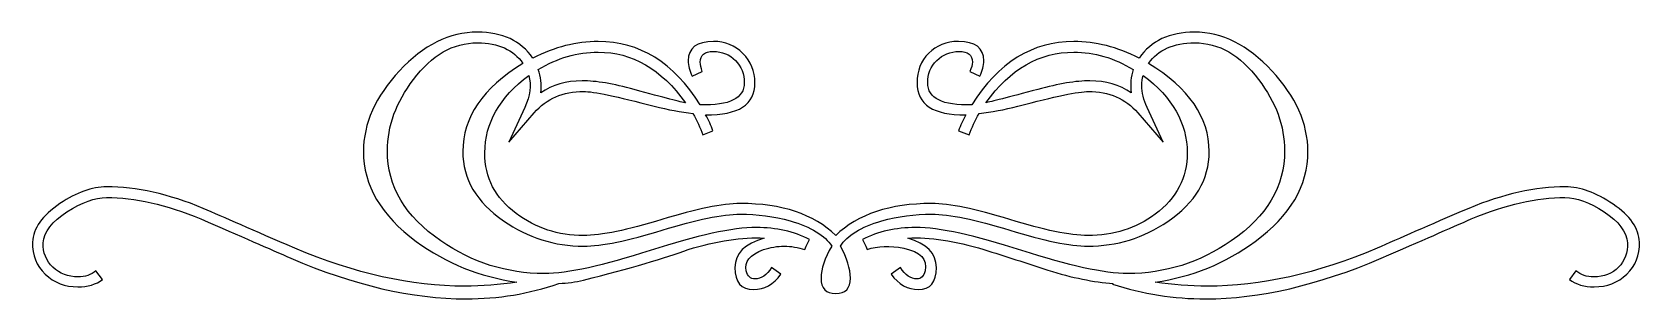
# Model space of a CAD drawing. Header units: centimetres. Extents: x -10 to 10, y -1.7 to 1.7.
import ezdxf

# ---------------------------------------------------------------- set-up
doc = ezdxf.new("R2010")
doc.units = ezdxf.units.CM
doc.header["$MEASUREMENT"] = 0
doc.layers.add('Camada 1', color=7, linetype='Continuous')

msp = doc.modelspace()

# ---------------------------------------------------------------- linework, layer by layer
at = {"layer": 'Camada 1'}
for points, knots in [([(9.96935, -0.95183), (9.97477, -1.11193), (9.92241, -1.24438), (9.81211, -1.34913), (9.81211, -1.34913), (9.70165, -1.45401), (9.56652, -1.50637), (9.40653, -1.50637), (9.40653, -1.50637), (9.28511, -1.50637), (9.18306, -1.4761), (9.1003, -1.41533), (9.1003, -1.41533), (9.1003, -1.41533), (9.18219, -1.30775), (9.18219, -1.30775), (9.18219, -1.30775), (9.2422, -1.35741), (9.31578, -1.38223), (9.40306, -1.38223), (9.40306, -1.38223), (9.5285, -1.38223), (9.63079, -1.34225), (9.70998, -1.26221), (9.70998, -1.26221), (9.78912, -1.18228), (9.82584, -1.08155), (9.82042, -0.96011), (9.82042, -0.96011), (9.80941, -0.82226), (9.71334, -0.69397), (9.53202, -0.57525), (9.53202, -0.57525), (9.3507, -0.45666), (9.18856, -0.39729), (9.04577, -0.39729), (9.04577, -0.39729), (8.69956, -0.39729), (8.31224, -0.48561), (7.88367, -0.66214), (7.88367, -0.66214), (7.63536, -0.77258), (7.2629, -0.93527), (6.76631, -1.15048), (6.76631, -1.15048), (5.97719, -1.48711), (5.25168, -1.65538), (4.58956, -1.65538), (4.58956, -1.65538), (4.19226, -1.65538), (3.806, -1.59474), (3.43082, -1.47329), (3.43082, -1.47329), (3.43082, -1.47329), (3.4391, -1.46501), (3.4391, -1.46501), (3.4391, -1.46501), (3.2018, -1.44847), (2.93139, -1.39339), (2.62799, -1.29949), (2.62799, -1.29949), (2.36312, -1.21128), (2.09827, -1.12566), (1.83342, -1.0429), (1.83342, -1.0429), (1.47467, -0.9326), (1.16016, -0.88563), (0.88989, -0.90219), (0.88989, -0.90219), (1.12706, -0.96842), (1.24578, -1.08983), (1.24578, -1.26636), (1.24578, -1.26636), (1.24578, -1.44847), (1.1713, -1.53949), (1.02231, -1.53949), (1.02231, -1.53949), (0.88989, -1.53949), (0.77672, -1.47612), (0.68296, -1.34915), (0.68296, -1.34915), (0.68296, -1.34915), (0.79885, -1.26636), (0.79885, -1.26636), (0.79885, -1.26636), (0.85949, -1.36026), (0.92842, -1.40707), (1.00575, -1.40707), (1.00575, -1.40707), (1.05541, -1.40707), (1.08851, -1.37397), (1.10507, -1.30775), (1.10507, -1.30775), (1.13817, -1.16432), (1.04985, -1.07058), (0.84022, -1.02634), (0.84022, -1.02634), (0.66911, -0.99324), (0.51743, -0.9988), (0.385, -1.0429), (0.385, -1.0429), (0.385, -1.0429), (0.36844, -1.00152), (0.36844, -1.00152), (0.36844, -1.00152), (0.36844, -1.00152), (0.32706, -0.91876), (0.32706, -0.91876), (0.32706, -0.91876), (0.52015, -0.81944), (0.74092, -0.76977), (0.98921, -0.76977), (0.98921, -0.76977), (1.2816, -0.76977), (1.72028, -0.86494), (2.30519, -1.05531), (2.30519, -1.05531), (2.89, -1.24568), (3.32868, -1.34085), (3.62117, -1.34085), (3.62117, -1.34085), (4.08469, -1.34085), (4.51223, -1.20573), (4.90406, -0.9353), (4.90406, -0.9353), (5.34546, -0.6319), (5.56621, -0.25945), (5.56621, 0.18206), (5.56621, 0.18206), (5.56621, 0.49101), (5.4586, 0.78626), (5.24342, 1.06767), (5.24342, 1.06767), (5.0171, 1.37107), (4.75225, 1.52289), (4.44885, 1.52289), (4.44885, 1.52289), (4.18943, 1.52289), (3.99906, 1.4373), (3.87775, 1.26632), (3.87775, 1.26632), (4.3798, 0.96279), (4.63094, 0.59862), (4.63094, 0.1738), (4.63094, 0.1738), (4.63094, -0.17384), (4.45986, -0.4635), (4.11778, -0.69525), (4.11778, -0.69525), (3.81425, -0.89946), (3.4832, -1.00148), (3.12459, -1.00148), (3.12459, -1.00148), (2.90382, -1.00148), (2.58103, -0.93528), (2.15619, -0.80286), (2.15619, -0.80286), (1.73122, -0.67044), (1.40842, -0.60421), (1.18779, -0.60421), (1.18779, -0.60421), (0.97803, -0.60421), (0.77112, -0.63189), (0.56705, -0.68697), (0.56705, -0.68697), (0.3076, -0.76431), (0.13665, -0.86906), (0.05386, -1.00148), (0.05386, -1.00148), (0.13665, -1.15047), (0.178, -1.28289), (0.178, -1.39878), (0.178, -1.39878), (0.178, -1.52578), (0.11723, -1.58912), (-0.00409, -1.58912), (-0.00409, -1.58912), (-0.12553, -1.58912), (-0.18618, -1.52575), (-0.18618, -1.39878), (-0.18618, -1.39878), (-0.18618, -1.28289), (-0.14207, -1.15047), (-0.05376, -1.00148), (-0.05376, -1.00148), (-0.13652, -0.86906), (-0.30763, -0.76431), (-0.56692, -0.68697), (-0.56692, -0.68697), (-0.77113, -0.63188), (-0.97806, -0.60421), (-1.18769, -0.60421), (-1.18769, -0.60421), (-1.40846, -0.60421), (-1.73125, -0.67041), (-2.15607, -0.80286), (-2.15607, -0.80286), (-2.58104, -0.93528), (-2.90653, -1.00148), (-3.13273, -1.00148), (-3.13273, -1.00148), (-3.49148, -1.00148), (-3.82255, -0.89673), (-4.12595, -0.68697), (-4.12595, -0.68697), (-4.46258, -0.45522), (-4.63083, -0.16839), (-4.63083, 0.1738), (-4.63083, 0.1738), (-4.63083, 0.59864), (-4.38252, 0.96281), (-3.88592, 1.26632), (-3.88592, 1.26632), (-4.00178, 1.43729), (-4.18945, 1.52289), (-4.44874, 1.52289), (-4.44874, 1.52289), (-4.75227, 1.52289), (-5.01712, 1.37107), (-5.24331, 1.06767), (-5.24331, 1.06767), (-5.4585, 0.78626), (-5.5661, 0.49101), (-5.5661, 0.18206), (-5.5661, 0.18206), (-5.5661, -0.25945), (-5.34549, -0.6319), (-4.90398, -0.9353), (-4.90398, -0.9353), (-4.51226, -1.20573), (-4.08459, -1.34085), (-3.62109, -1.34085), (-3.62109, -1.34085), (-3.32867, -1.34085), (-2.89002, -1.24568), (-2.30508, -1.05531), (-2.30508, -1.05531), (-1.72027, -0.86494), (-1.28162, -0.76977), (-0.98907, -0.76977), (-0.98907, -0.76977), (-0.74076, -0.76977), (-0.52012, -0.81943), (-0.32695, -0.91876), (-0.32695, -0.91876), (-0.32695, -0.91876), (-0.3683, -1.00152), (-0.3683, -1.00152), (-0.3683, -1.00152), (-0.3683, -1.00152), (-0.38486, -1.0429), (-0.38486, -1.0429), (-0.38486, -1.0429), (-0.4732, -1.01533), (-0.55866, -1.00152), (-0.64143, -1.00152), (-0.64143, -1.00152), (-0.72977, -1.00152), (-0.81523, -1.01536), (-0.89802, -1.0429), (-0.89802, -1.0429), (-1.0691, -1.1091), (-1.14088, -1.19744), (-1.11321, -1.30775), (-1.11321, -1.30775), (-1.09665, -1.37398), (-1.06085, -1.40707), (-1.00563, -1.40707), (-1.00563, -1.40707), (-0.92842, -1.40707), (-0.8595, -1.36024), (-0.79873, -1.26636), (-0.79873, -1.26636), (-0.79873, -1.26636), (-0.68284, -1.34915), (-0.68284, -1.34915), (-0.68284, -1.34915), (-0.77674, -1.47615), (-0.88974, -1.53949), (-1.02217, -1.53949), (-1.02217, -1.53949), (-1.17674, -1.53949), (-1.25395, -1.44847), (-1.25395, -1.26636), (-1.25395, -1.26636), (-1.25395, -1.08983), (-1.13264, -0.96841), (-0.88975, -0.90219), (-0.88975, -0.90219), (-1.16018, -0.88565), (-1.47466, -0.93259), (-1.83331, -1.0429), (-1.83331, -1.0429), (-2.11472, -1.14778), (-2.54795, -1.27465), (-3.13276, -1.42364), (-3.13276, -1.42364), (-3.23208, -1.44576), (-3.33424, -1.45957), (-3.43899, -1.46499), (-3.43899, -1.46499), (-3.80875, -1.59199), (-4.19218, -1.65536), (-4.58945, -1.65536), (-4.58945, -1.65536), (-5.25715, -1.65536), (-5.9828, -1.48711), (-6.76623, -1.15046), (-6.76623, -1.15046), (-7.01454, -1.04016), (-7.38697, -0.87733), (-7.88359, -0.66212), (-7.88359, -0.66212), (-8.31396, -0.4856), (-8.70298, -0.39729), (-9.05062, -0.39729), (-9.05062, -0.39729), (-9.19416, -0.39729), (-9.35828, -0.45666), (-9.54309, -0.57525), (-9.54309, -0.57525), (-9.72803, -0.69397), (-9.8259, -0.82227), (-9.83691, -0.96011), (-9.83691, -0.96011), (-9.84247, -1.08155), (-9.80251, -1.18228), (-9.71689, -1.26221), (-9.71689, -1.26221), (-9.6314, -1.34225), (-9.52795, -1.38223), (-9.40651, -1.38223), (-9.40651, -1.38223), (-9.31832, -1.38223), (-9.24382, -1.35741), (-9.18304, -1.30775), (-9.18304, -1.30775), (-9.18304, -1.30775), (-9.10028, -1.41533), (-9.10028, -1.41533), (-9.10028, -1.41533), (-9.18304, -1.47613), (-9.2852, -1.50637), (-9.40651, -1.50637), (-9.40651, -1.50637), (-9.56661, -1.50637), (-9.70176, -1.45401), (-9.81206, -1.34913), (-9.81206, -1.34913), (-9.9225, -1.24438), (-9.97488, -1.11193), (-9.96933, -0.95183), (-9.96933, -0.95183), (-9.96388, -0.78088), (-9.85074, -0.62076), (-9.63011, -0.47177), (-9.63011, -0.47177), (-9.42604, -0.33392), (-9.23308, -0.26487), (-9.05099, -0.26487), (-9.05099, -0.26487), (-8.6815, -0.26487), (-8.28163, -0.35385), (-7.85137, -0.53178), (-7.85137, -0.53178), (-7.60306, -0.64198), (-7.22492, -0.80724), (-6.71707, -1.02748), (-6.71707, -1.02748), (-5.97203, -1.34122), (-5.2684, -1.49812), (-4.60612, -1.49812), (-4.60612, -1.49812), (-4.39093, -1.49812), (-4.17562, -1.48156), (-3.9604, -1.44846), (-3.9604, -1.44846), (-4.41847, -1.38223), (-4.83501, -1.21399), (-5.21019, -0.94356), (-5.21019, -0.94356), (-5.64614, -0.61804), (-5.86405, -0.24559), (-5.86405, 0.1738), (-5.86405, 0.1738), (-5.86405, 0.52144), (-5.71506, 0.85521), (-5.41712, 1.1753), (-5.41712, 1.1753), (-5.11915, 1.49525), (-4.79635, 1.65535), (-4.44874, 1.65535), (-4.44874, 1.65535), (-4.13979, 1.65535), (-3.91077, 1.54775), (-3.76178, 1.33256), (-3.76178, 1.33256), (-3.49148, 1.47041), (-3.22108, 1.53949), (-2.95065, 1.53949), (-2.95065, 1.53949), (-2.43749, 1.53949), (-2.01537, 1.27734), (-1.68433, 0.7532), (-1.68433, 0.7532), (-1.32013, 0.74209), (-1.13807, 0.83313), (-1.13807, 1.02633), (-1.13807, 1.02633), (-1.13807, 1.13663), (-1.17482, 1.22911), (-1.24811, 1.30359), (-1.24811, 1.30359), (-1.32156, 1.37807), (-1.41263, 1.41532), (-1.52124, 1.41532), (-1.52124, 1.41532), (-1.63001, 1.41532), (-1.68433, 1.37108), (-1.68433, 1.2829), (-1.68433, 1.2829), (-1.68433, 1.2498), (-1.67605, 1.21114), (-1.65951, 1.16704), (-1.65951, 1.16704), (-1.65951, 1.16704), (-1.78365, 1.10912), (-1.78365, 1.10912), (-1.78365, 1.10912), (-1.81675, 1.17532), (-1.83329, 1.23869), (-1.83329, 1.29949), (-1.83329, 1.29949), (-1.83329, 1.45946), (-1.72857, 1.53952), (-1.51878, 1.53952), (-1.51878, 1.53952), (-1.37535, 1.53952), (-1.25393, 1.48986), (-1.15461, 1.39053), (-1.15461, 1.39053), (-1.05529, 1.2912), (-1.00562, 1.16976), (-1.00562, 1.02636), (-1.00562, 1.02636), (-1.00562, 0.75593), (-1.20983, 0.62351), (-1.61808, 0.62906), (-1.61808, 0.62906), (-1.57956, 0.56286), (-1.54916, 0.49664), (-1.52706, 0.43044), (-1.52706, 0.43044), (-1.52706, 0.43044), (-1.65118, 0.38078), (-1.65118, 0.38078), (-1.65118, 0.38078), (-1.68431, 0.46897), (-1.72566, 0.55731), (-1.77535, 0.64563), (-1.77535, 0.64563), (-1.92434, 0.66217), (-2.08444, 0.69243), (-2.25541, 0.73667), (-2.25541, 0.73667), (-2.71891, 0.85798), (-3.01143, 0.91876), (-3.13274, 0.91876), (-3.13274, 0.91876), (-3.38661, 0.91876), (-3.59081, 0.83044), (-3.74522, 0.65391), (-3.74522, 0.65391), (-3.74522, 0.65391), (-4.05973, 0.28968), (-4.05973, 0.28968), (-4.05973, 0.28968), (-4.05973, 0.28968), (-3.86108, 0.72008), (-3.86108, 0.72008), (-3.86108, 0.72008), (-3.79488, 0.86348), (-3.77832, 0.99593), (-3.81142, 1.11735), (-3.81142, 1.11735), (-4.17559, 0.84695), (-4.35768, 0.52685), (-4.35768, 0.15726), (-4.35768, 0.15726), (-4.35768, -0.15183), (-4.22811, -0.40284), (-3.96866, -0.59593), (-3.96866, -0.59593), (-3.72593, -0.77802), (-3.44722, -0.86906), (-3.13271, -0.86906), (-3.13271, -0.86906), (-2.91207, -0.86906), (-2.58788, -0.80286), (-2.16018, -0.67041), (-2.16018, -0.67041), (-1.73264, -0.53799), (-1.40842, -0.47176), (-1.18768, -0.47176), (-1.18768, -0.47176), (-0.66907, -0.47176), (-0.27452, -0.60418), (-0.00412, -0.86906), (-0.00412, -0.86906), (0.27173, -0.60421), (0.66901, -0.47176), (1.18772, -0.47176), (1.18772, -0.47176), (1.40836, -0.47176), (1.73115, -0.53796), (2.15612, -0.67041), (2.15612, -0.67041), (2.58096, -0.80283), (2.90375, -0.86906), (3.12452, -0.86906), (3.12452, -0.86906), (3.44445, -0.86906), (3.72314, -0.78087), (3.96047, -0.60421), (3.96047, -0.60421), (4.22532, -0.40556), (4.35777, -0.15183), (4.35777, 0.15726), (4.35777, 0.15726), (4.35777, 0.52686), (4.17566, 0.84695), (3.81151, 1.11735), (3.81151, 1.11735), (3.80037, 1.07869), (3.79495, 1.03731), (3.79495, 0.99321), (3.79495, 0.99321), (3.79495, 0.90489), (3.81694, 0.81385), (3.86118, 0.72008), (3.86118, 0.72008), (3.86118, 0.72008), (4.05983, 0.28968), (4.05983, 0.28968), (4.05983, 0.28968), (4.05983, 0.28968), (3.74522, 0.65385), (3.74522, 0.65385), (3.74522, 0.65385), (3.59068, 0.83038), (3.38647, 0.9187), (3.13276, 0.9187), (3.13276, 0.9187), (3.01132, 0.9187), (2.7189, 0.85793), (2.25543, 0.73661), (2.25543, 0.73661), (2.08988, 0.69237), (1.92978, 0.66213), (1.77537, 0.64557), (1.77537, 0.64557), (1.72571, 0.55725), (1.68433, 0.46891), (1.65123, 0.38072), (1.65123, 0.38072), (1.65123, 0.38072), (1.51881, 0.43038), (1.51881, 0.43038), (1.51881, 0.43038), (1.54635, 0.49658), (1.57673, 0.5628), (1.60983, 0.629), (1.60983, 0.629), (1.20698, 0.62344), (1.00563, 0.75587), (1.00563, 1.0263), (1.00563, 1.0263), (1.00563, 1.17529), (1.05386, 1.29803), (1.15049, 1.3946), (1.15049, 1.3946), (1.24696, 1.49107), (1.36983, 1.53946), (1.51882, 1.53946), (1.51882, 1.53946), (1.72845, 1.53946), (1.83333, 1.4594), (1.83333, 1.29943), (1.83333, 1.29943), (1.83333, 1.23866), (1.81677, 1.17529), (1.78367, 1.10906), (1.78367, 1.10906), (1.78367, 1.10906), (1.65953, 1.16698), (1.65953, 1.16698), (1.65953, 1.16698), (1.68152, 1.21109), (1.69266, 1.24974), (1.69266, 1.28284), (1.69266, 1.28284), (1.69266, 1.37103), (1.63741, 1.41526), (1.52711, 1.41526), (1.52711, 1.41526), (1.41667, 1.41526), (1.32433, 1.37801), (1.24985, 1.30353), (1.24985, 1.30353), (1.17537, 1.22905), (1.13809, 1.13658), (1.13809, 1.02627), (1.13809, 1.02627), (1.13809, 0.83307), (1.3202, 0.742), (1.68435, 0.75314), (1.68435, 0.75314), (2.01537, 1.27734), (2.43751, 1.53949), (2.95067, 1.53949), (2.95067, 1.53949), (3.22094, 1.53949), (3.49137, 1.47043), (3.76178, 1.33256), (3.76178, 1.33256), (3.91077, 1.54775), (4.13968, 1.65535), (4.44874, 1.65535), (4.44874, 1.65535), (4.79082, 1.65535), (5.11086, 1.49525), (5.40883, 1.17529), (5.40883, 1.17529), (5.7068, 0.8552), (5.85579, 0.52143), (5.85579, 0.17379), (5.85579, 0.17379), (5.85579, -0.25118), (5.63777, -0.62361), (5.20193, -0.94357), (5.20193, -0.94357), (4.83217, -1.21397), (4.41837, -1.38225), (3.96043, -1.44847), (3.96043, -1.44847), (4.17562, -1.48157), (4.39083, -1.49813), (4.60612, -1.49813), (4.60612, -1.49813), (5.26827, -1.49813), (5.97193, -1.34123), (6.71707, -1.02749), (6.71707, -1.02749), (6.97096, -0.91187), (7.34911, -0.74661), (7.85139, -0.53179), (7.85139, -0.53179), (8.28152, -0.35383), (8.68139, -0.26488), (9.05098, -0.26488), (9.05098, -0.26488), (9.23293, -0.26488), (9.43015, -0.33664), (9.64251, -0.48007), (9.64251, -0.48007), (9.85487, -0.62358), (9.9638, -0.78085), (9.96935, -0.95183)], [0, 0, 0, 0, 0.00595238, 0.00595238, 0.00595238, 0.00595238, 0.01190476, 0.01190476, 0.01190476, 0.01190476, 0.01785714, 0.01785714, 0.01785714, 0.01785714, 0.02380952, 0.02380952, 0.02380952, 0.02380952, 0.0297619, 0.0297619, 0.0297619, 0.0297619, 0.03571429, 0.03571429, 0.03571429, 0.03571429, 0.04166667, 0.04166667, 0.04166667, 0.04166667, 0.04761905, 0.04761905, 0.04761905, 0.04761905, 0.05357143, 0.05357143, 0.05357143, 0.05357143, 0.05952381, 0.05952381, 0.05952381, 0.05952381, 0.06547619, 0.06547619, 0.06547619, 0.06547619, 0.07142857, 0.07142857, 0.07142857, 0.07142857, 0.07738095, 0.07738095, 0.07738095, 0.07738095, 0.08333333, 0.08333333, 0.08333333, 0.08333333, 0.08928571, 0.08928571, 0.08928571, 0.08928571, 0.0952381, 0.0952381, 0.0952381, 0.0952381, 0.10119048, 0.10119048, 0.10119048, 0.10119048, 0.10714286, 0.10714286, 0.10714286, 0.10714286, 0.11309524, 0.11309524, 0.11309524, 0.11309524, 0.11904762, 0.11904762, 0.11904762, 0.11904762, 0.125, 0.125, 0.125, 0.125, 0.13095238, 0.13095238, 0.13095238, 0.13095238, 0.13690476, 0.13690476, 0.13690476, 0.13690476, 0.14285714, 0.14285714, 0.14285714, 0.14285714, 0.14880952, 0.14880952, 0.14880952, 0.14880952, 0.1547619, 0.1547619, 0.1547619, 0.1547619, 0.16071429, 0.16071429, 0.16071429, 0.16071429, 0.16666667, 0.16666667, 0.16666667, 0.16666667, 0.17261905, 0.17261905, 0.17261905, 0.17261905, 0.17857143, 0.17857143, 0.17857143, 0.17857143, 0.18452381, 0.18452381, 0.18452381, 0.18452381, 0.19047619, 0.19047619, 0.19047619, 0.19047619, 0.19642857, 0.19642857, 0.19642857, 0.19642857, 0.20238095, 0.20238095, 0.20238095, 0.20238095, 0.20833333, 0.20833333, 0.20833333, 0.20833333, 0.21428571, 0.21428571, 0.21428571, 0.21428571, 0.2202381, 0.2202381, 0.2202381, 0.2202381, 0.22619048, 0.22619048, 0.22619048, 0.22619048, 0.23214286, 0.23214286, 0.23214286, 0.23214286, 0.23809524, 0.23809524, 0.23809524, 0.23809524, 0.24404762, 0.24404762, 0.24404762, 0.24404762, 0.25, 0.25, 0.25, 0.25, 0.25595238, 0.25595238, 0.25595238, 0.25595238, 0.26190476, 0.26190476, 0.26190476, 0.26190476, 0.26785714, 0.26785714, 0.26785714, 0.26785714, 0.27380952, 0.27380952, 0.27380952, 0.27380952, 0.2797619, 0.2797619, 0.2797619, 0.2797619, 0.28571429, 0.28571429, 0.28571429, 0.28571429, 0.29166667, 0.29166667, 0.29166667, 0.29166667, 0.29761905, 0.29761905, 0.29761905, 0.29761905, 0.30357143, 0.30357143, 0.30357143, 0.30357143, 0.30952381, 0.30952381, 0.30952381, 0.30952381, 0.31547619, 0.31547619, 0.31547619, 0.31547619, 0.32142857, 0.32142857, 0.32142857, 0.32142857, 0.32738095, 0.32738095, 0.32738095, 0.32738095, 0.33333333, 0.33333333, 0.33333333, 0.33333333, 0.33928571, 0.33928571, 0.33928571, 0.33928571, 0.3452381, 0.3452381, 0.3452381, 0.3452381, 0.35119048, 0.35119048, 0.35119048, 0.35119048, 0.35714286, 0.35714286, 0.35714286, 0.35714286, 0.36309524, 0.36309524, 0.36309524, 0.36309524, 0.36904762, 0.36904762, 0.36904762, 0.36904762, 0.375, 0.375, 0.375, 0.375, 0.38095238, 0.38095238, 0.38095238, 0.38095238, 0.38690476, 0.38690476, 0.38690476, 0.38690476, 0.39285714, 0.39285714, 0.39285714, 0.39285714, 0.39880952, 0.39880952, 0.39880952, 0.39880952, 0.4047619, 0.4047619, 0.4047619, 0.4047619, 0.41071429, 0.41071429, 0.41071429, 0.41071429, 0.41666667, 0.41666667, 0.41666667, 0.41666667, 0.42261905, 0.42261905, 0.42261905, 0.42261905, 0.42857143, 0.42857143, 0.42857143, 0.42857143, 0.43452381, 0.43452381, 0.43452381, 0.43452381, 0.44047619, 0.44047619, 0.44047619, 0.44047619, 0.44642857, 0.44642857, 0.44642857, 0.44642857, 0.45238095, 0.45238095, 0.45238095, 0.45238095, 0.45833333, 0.45833333, 0.45833333, 0.45833333, 0.46428571, 0.46428571, 0.46428571, 0.46428571, 0.4702381, 0.4702381, 0.4702381, 0.4702381, 0.47619048, 0.47619048, 0.47619048, 0.47619048, 0.48214286, 0.48214286, 0.48214286, 0.48214286, 0.48809524, 0.48809524, 0.48809524, 0.48809524, 0.49404762, 0.49404762, 0.49404762, 0.49404762, 0.5, 0.5, 0.5, 0.5, 0.50595238, 0.50595238, 0.50595238, 0.50595238, 0.51190476, 0.51190476, 0.51190476, 0.51190476, 0.51785714, 0.51785714, 0.51785714, 0.51785714, 0.52380952, 0.52380952, 0.52380952, 0.52380952, 0.5297619, 0.5297619, 0.5297619, 0.5297619, 0.53571429, 0.53571429, 0.53571429, 0.53571429, 0.54166667, 0.54166667, 0.54166667, 0.54166667, 0.54761905, 0.54761905, 0.54761905, 0.54761905, 0.55357143, 0.55357143, 0.55357143, 0.55357143, 0.55952381, 0.55952381, 0.55952381, 0.55952381, 0.56547619, 0.56547619, 0.56547619, 0.56547619, 0.57142857, 0.57142857, 0.57142857, 0.57142857, 0.57738095, 0.57738095, 0.57738095, 0.57738095, 0.58333333, 0.58333333, 0.58333333, 0.58333333, 0.58928571, 0.58928571, 0.58928571, 0.58928571, 0.5952381, 0.5952381, 0.5952381, 0.5952381, 0.60119048, 0.60119048, 0.60119048, 0.60119048, 0.60714286, 0.60714286, 0.60714286, 0.60714286, 0.61309524, 0.61309524, 0.61309524, 0.61309524, 0.61904762, 0.61904762, 0.61904762, 0.61904762, 0.625, 0.625, 0.625, 0.625, 0.63095238, 0.63095238, 0.63095238, 0.63095238, 0.63690476, 0.63690476, 0.63690476, 0.63690476, 0.64285714, 0.64285714, 0.64285714, 0.64285714, 0.64880952, 0.64880952, 0.64880952, 0.64880952, 0.6547619, 0.6547619, 0.6547619, 0.6547619, 0.66071429, 0.66071429, 0.66071429, 0.66071429, 0.66666667, 0.66666667, 0.66666667, 0.66666667, 0.67261905, 0.67261905, 0.67261905, 0.67261905, 0.67857143, 0.67857143, 0.67857143, 0.67857143, 0.68452381, 0.68452381, 0.68452381, 0.68452381, 0.69047619, 0.69047619, 0.69047619, 0.69047619, 0.69642857, 0.69642857, 0.69642857, 0.69642857, 0.70238095, 0.70238095, 0.70238095, 0.70238095, 0.70833333, 0.70833333, 0.70833333, 0.70833333, 0.71428571, 0.71428571, 0.71428571, 0.71428571, 0.7202381, 0.7202381, 0.7202381, 0.7202381, 0.72619048, 0.72619048, 0.72619048, 0.72619048, 0.73214286, 0.73214286, 0.73214286, 0.73214286, 0.73809524, 0.73809524, 0.73809524, 0.73809524, 0.74404762, 0.74404762, 0.74404762, 0.74404762, 0.75, 0.75, 0.75, 0.75, 0.75595238, 0.75595238, 0.75595238, 0.75595238, 0.76190476, 0.76190476, 0.76190476, 0.76190476, 0.76785714, 0.76785714, 0.76785714, 0.76785714, 0.77380952, 0.77380952, 0.77380952, 0.77380952, 0.7797619, 0.7797619, 0.7797619, 0.7797619, 0.78571429, 0.78571429, 0.78571429, 0.78571429, 0.79166667, 0.79166667, 0.79166667, 0.79166667, 0.79761905, 0.79761905, 0.79761905, 0.79761905, 0.80357143, 0.80357143, 0.80357143, 0.80357143, 0.80952381, 0.80952381, 0.80952381, 0.80952381, 0.81547619, 0.81547619, 0.81547619, 0.81547619, 0.82142857, 0.82142857, 0.82142857, 0.82142857, 0.82738095, 0.82738095, 0.82738095, 0.82738095, 0.83333333, 0.83333333, 0.83333333, 0.83333333, 0.83928571, 0.83928571, 0.83928571, 0.83928571, 0.8452381, 0.8452381, 0.8452381, 0.8452381, 0.85119048, 0.85119048, 0.85119048, 0.85119048, 0.85714286, 0.85714286, 0.85714286, 0.85714286, 0.86309524, 0.86309524, 0.86309524, 0.86309524, 0.86904762, 0.86904762, 0.86904762, 0.86904762, 0.875, 0.875, 0.875, 0.875, 0.88095238, 0.88095238, 0.88095238, 0.88095238, 0.88690476, 0.88690476, 0.88690476, 0.88690476, 0.89285714, 0.89285714, 0.89285714, 0.89285714, 0.89880952, 0.89880952, 0.89880952, 0.89880952, 0.9047619, 0.9047619, 0.9047619, 0.9047619, 0.91071429, 0.91071429, 0.91071429, 0.91071429, 0.91666667, 0.91666667, 0.91666667, 0.91666667, 0.92261905, 0.92261905, 0.92261905, 0.92261905, 0.92857143, 0.92857143, 0.92857143, 0.92857143, 0.93452381, 0.93452381, 0.93452381, 0.93452381, 0.94047619, 0.94047619, 0.94047619, 0.94047619, 0.94642857, 0.94642857, 0.94642857, 0.94642857, 0.95238095, 0.95238095, 0.95238095, 0.95238095, 0.95833333, 0.95833333, 0.95833333, 0.95833333, 0.96428571, 0.96428571, 0.96428571, 0.96428571, 0.9702381, 0.9702381, 0.9702381, 0.9702381, 0.97619048, 0.97619048, 0.97619048, 0.97619048, 0.98214286, 0.98214286, 0.98214286, 0.98214286, 0.98809524, 0.98809524, 0.98809524, 0.98809524, 1, 1, 1, 1]), ([(-1.86638, 0.77802), (-2.16991, 1.19731), (-2.53136, 1.40704), (-2.95062, 1.40704), (-2.95062, 1.40704), (-3.21004, 1.40704), (-3.45836, 1.33528), (-3.69553, 1.19185), (-3.69553, 1.19185), (-3.66243, 1.10353), (-3.65142, 1.00691), (-3.66243, 0.90216), (-3.66243, 0.90216), (-3.51903, 1.00148), (-3.34792, 1.05115), (-3.14927, 1.05115), (-3.14927, 1.05115), (-2.97832, 1.05115), (-2.76311, 1.01519), (-2.50369, 0.94354), (-2.50369, 0.94354), (-2.12853, 0.83866), (-1.91605, 0.78344), (-1.86638, 0.77802)], [0, 0, 0, 0, 0.14285714, 0.14285714, 0.14285714, 0.14285714, 0.28571429, 0.28571429, 0.28571429, 0.28571429, 0.42857143, 0.42857143, 0.42857143, 0.42857143, 0.57142857, 0.57142857, 0.57142857, 0.57142857, 0.71428571, 0.71428571, 0.71428571, 0.71428571, 1, 1, 1, 1]), ([(3.6873, 1.19186), (3.44997, 1.33529), (3.20441, 1.40705), (2.95067, 1.40705), (2.95067, 1.40705), (2.5257, 1.40705), (2.16152, 1.19729), (1.85813, 0.77803), (1.85813, 0.77803), (1.9188, 0.78904), (2.13398, 0.84423), (2.50371, 0.94355), (2.50371, 0.94355), (2.763, 1.0152), (2.97821, 1.05116), (3.14927, 1.05116), (3.14927, 1.05116), (3.34792, 1.05116), (3.51889, 1.0015), (3.66246, 0.90217), (3.66246, 0.90217), (3.65134, 1.00691), (3.65962, 1.10354), (3.6873, 1.19186)], [0, 0, 0, 0, 0.14285714, 0.14285714, 0.14285714, 0.14285714, 0.28571429, 0.28571429, 0.28571429, 0.28571429, 0.42857143, 0.42857143, 0.42857143, 0.42857143, 0.57142857, 0.57142857, 0.57142857, 0.57142857, 0.71428571, 0.71428571, 0.71428571, 0.71428571, 1, 1, 1, 1])]:
    msp.add_open_spline(points, degree=3, knots=knots, dxfattribs=at)

doc.saveas('drawing.dxf')
